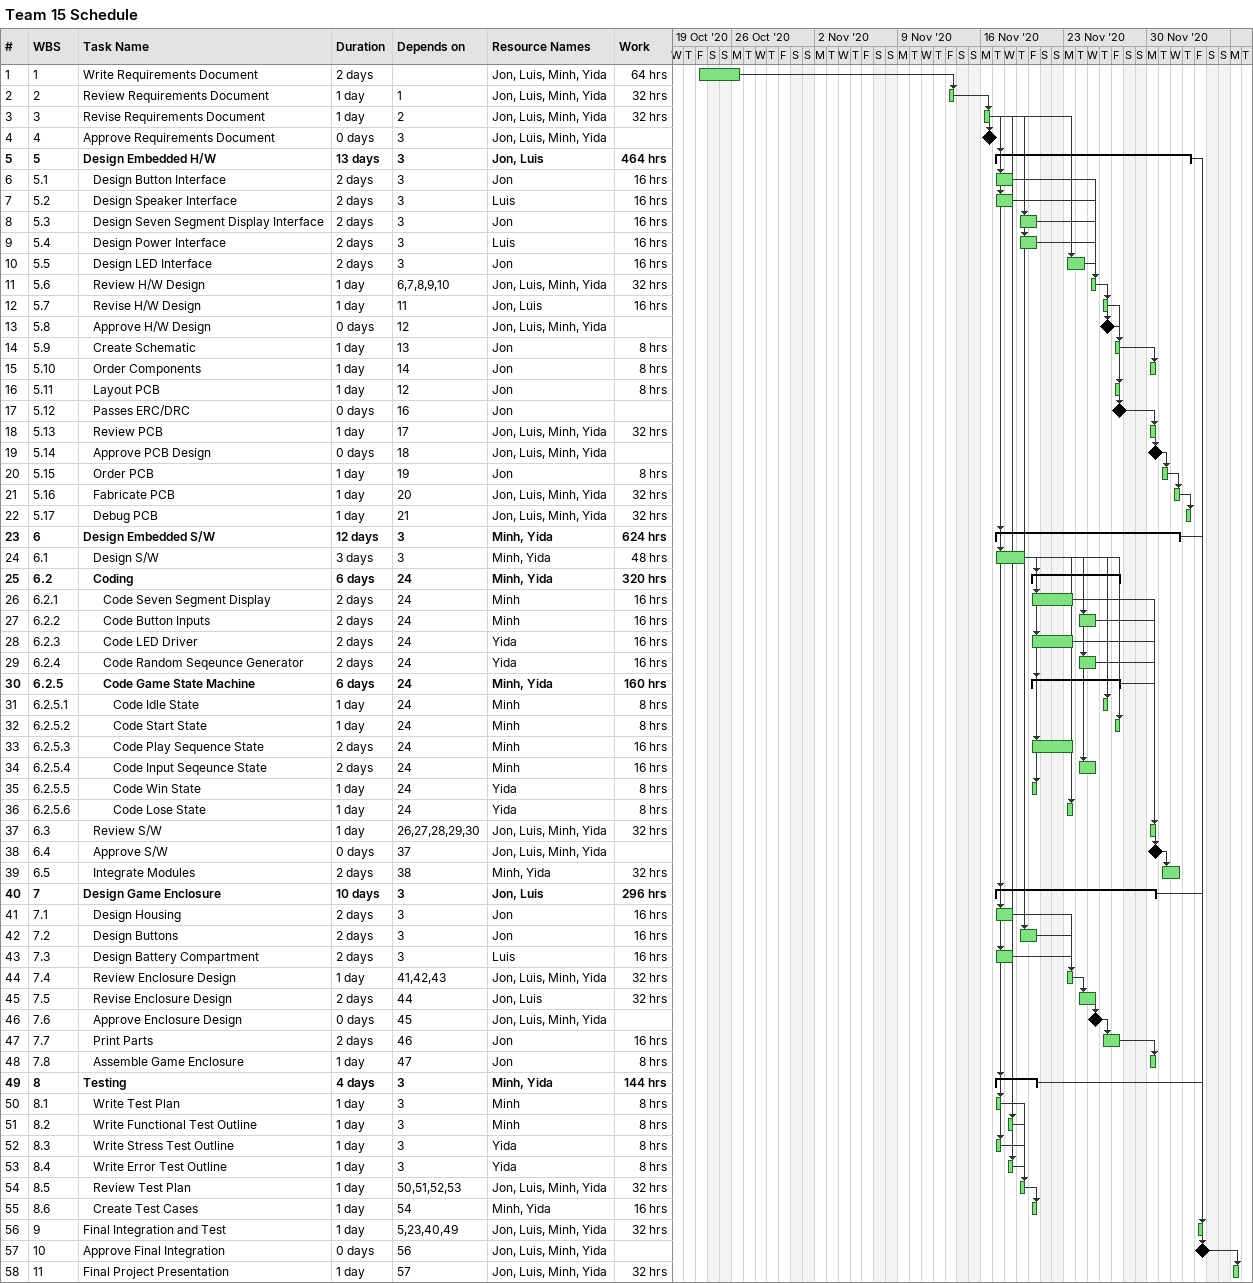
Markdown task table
Team 15 Schedule

| ID | WBS | Task | Duration | Start | Finish | Predecessors | Resources | Work (h) |
|---|---|---|---|---|---|---|---|---|
| 1 | 1 | Write Requirements Document | 2d | 2020-10-23 | 2020-10-26 |  | Jon, Luis, Minh, Yida | 64 |
| 2 | 2 | Review Requirements Document | 1d | 2020-11-13 | 2020-11-13 | 1 | Jon, Luis, Minh, Yida | 32 |
| 3 | 3 | Revise Requirements Document | 1d | 2020-11-16 | 2020-11-16 | 2 | Jon, Luis, Minh, Yida | 32 |
| 4 | 4 | Approve Requirements Document | 0d | 2020-11-16 | 2020-11-16 | 3 | Jon, Luis, Minh, Yida |  |
| 5 | 5 | **Design Embedded H/W** | 13d | 2020-11-17 | 2020-12-03 | 3 | Jon, Luis | 464 |
| 6 | 5.1 | Design Button Interface | 2d | 2020-11-17 | 2020-11-18 | 3 | Jon | 16 |
| 7 | 5.2 | Design Speaker Interface | 2d | 2020-11-17 | 2020-11-18 | 3 | Luis | 16 |
| 8 | 5.3 | Design Seven Segment Display Interface | 2d | 2020-11-19 | 2020-11-20 | 3 | Jon | 16 |
| 9 | 5.4 | Design Power Interface | 2d | 2020-11-19 | 2020-11-20 | 3 | Luis | 16 |
| 10 | 5.5 | Design LED Interface | 2d | 2020-11-23 | 2020-11-24 | 3 | Jon | 16 |
| 11 | 5.6 | Review H/W Design | 1d | 2020-11-25 | 2020-11-25 | 6, 7, 8, 9, 10 | Jon, Luis, Minh, Yida | 32 |
| 12 | 5.7 | Revise H/W Design | 1d | 2020-11-26 | 2020-11-26 | 11 | Jon, Luis | 16 |
| 13 | 5.8 | Approve H/W Design | 0d | 2020-11-26 | 2020-11-26 | 12 | Jon, Luis, Minh, Yida |  |
| 14 | 5.9 | Create Schematic | 1d | 2020-11-27 | 2020-11-27 | 13 | Jon | 8 |
| 15 | 5.10 | Order Components | 1d | 2020-11-30 | 2020-11-30 | 14 | Jon | 8 |
| 16 | 5.11 | Layout PCB | 1d | 2020-11-27 | 2020-11-27 | 12 | Jon | 8 |
| 17 | 5.12 | Passes ERC/DRC | 0d | 2020-11-27 | 2020-11-27 | 16 | Jon |  |
| 18 | 5.13 | Review PCB | 1d | 2020-11-30 | 2020-11-30 | 17 | Jon, Luis, Minh, Yida | 32 |
| 19 | 5.14 | Approve PCB Design | 0d | 2020-11-30 | 2020-11-30 | 18 | Jon, Luis, Minh, Yida |  |
| 20 | 5.15 | Order PCB | 1d | 2020-12-01 | 2020-12-01 | 19 | Jon | 8 |
| 21 | 5.16 | Fabricate PCB | 1d | 2020-12-02 | 2020-12-02 | 20 | Jon, Luis, Minh, Yida | 32 |
| 22 | 5.17 | Debug PCB | 1d | 2020-12-03 | 2020-12-03 | 21 | Jon, Luis, Minh, Yida | 32 |
| 23 | 6 | **Design Embedded S/W** | 12d | 2020-11-17 | 2020-12-02 | 3 | Minh, Yida | 624 |
| 24 | 6.1 | Design S/W | 3d | 2020-11-17 | 2020-11-19 | 3 | Minh, Yida | 48 |
| 25 | 6.2 | **Coding** | 6d | 2020-11-20 | 2020-11-27 | 24 | Minh, Yida | 320 |
| 26 | 6.2.1 | Code Seven Segment Display | 2d | 2020-11-20 | 2020-11-23 | 24 | Minh | 16 |
| 27 | 6.2.2 | Code Button Inputs | 2d | 2020-11-24 | 2020-11-25 | 24 | Minh | 16 |
| 28 | 6.2.3 | Code LED Driver | 2d | 2020-11-20 | 2020-11-23 | 24 | Yida | 16 |
| 29 | 6.2.4 | Code Random Seqeunce Generator | 2d | 2020-11-24 | 2020-11-25 | 24 | Yida | 16 |
| 30 | 6.2.5 | **Code Game State Machine** | 6d | 2020-11-20 | 2020-11-27 | 24 | Minh, Yida | 160 |
| 31 | 6.2.5.1 | Code Idle State | 1d | 2020-11-26 | 2020-11-26 | 24 | Minh | 8 |
| 32 | 6.2.5.2 | Code Start State | 1d | 2020-11-27 | 2020-11-27 | 24 | Minh | 8 |
| 33 | 6.2.5.3 | Code Play Sequence State | 2d | 2020-11-20 | 2020-11-23 | 24 | Minh | 16 |
| 34 | 6.2.5.4 | Code Input Seqeunce State | 2d | 2020-11-24 | 2020-11-25 | 24 | Minh | 16 |
| 35 | 6.2.5.5 | Code Win State | 1d | 2020-11-20 | 2020-11-20 | 24 | Yida | 8 |
| 36 | 6.2.5.6 | Code Lose State | 1d | 2020-11-23 | 2020-11-23 | 24 | Yida | 8 |
| 37 | 6.3 | Review S/W | 1d | 2020-11-30 | 2020-11-30 | 26, 27, 28, 29, 30 | Jon, Luis, Minh, Yida | 32 |
| 38 | 6.4 | Approve S/W | 0d | 2020-11-30 | 2020-11-30 | 37 | Jon, Luis, Minh, Yida |  |
| 39 | 6.5 | Integrate Modules | 2d | 2020-12-01 | 2020-12-02 | 38 | Minh, Yida | 32 |
| 40 | 7 | **Design Game Enclosure** | 10d | 2020-11-17 | 2020-11-30 | 3 | Jon, Luis | 296 |
| 41 | 7.1 | Design Housing | 2d | 2020-11-17 | 2020-11-18 | 3 | Jon | 16 |
| 42 | 7.2 | Design Buttons | 2d | 2020-11-19 | 2020-11-20 | 3 | Jon | 16 |
| 43 | 7.3 | Design Battery Compartment | 2d | 2020-11-17 | 2020-11-18 | 3 | Luis | 16 |
| 44 | 7.4 | Review Enclosure Design | 1d | 2020-11-23 | 2020-11-23 | 41, 42, 43 | Jon, Luis, Minh, Yida | 32 |
| 45 | 7.5 | Revise Enclosure Design | 2d | 2020-11-24 | 2020-11-25 | 44 | Jon, Luis | 32 |
| 46 | 7.6 | Approve Enclosure Design | 0d | 2020-11-25 | 2020-11-25 | 45 | Jon, Luis, Minh, Yida |  |
| 47 | 7.7 | Print Parts | 2d | 2020-11-26 | 2020-11-27 | 46 | Jon | 16 |
| 48 | 7.8 | Assemble Game Enclosure | 1d | 2020-11-30 | 2020-11-30 | 47 | Jon | 8 |
| 49 | 8 | **Testing** | 4d | 2020-11-17 | 2020-11-20 | 3 | Minh, Yida | 144 |
| 50 | 8.1 | Write Test Plan | 1d | 2020-11-17 | 2020-11-17 | 3 | Minh | 8 |
| 51 | 8.2 | Write Functional Test Outline | 1d | 2020-11-18 | 2020-11-18 | 3 | Minh | 8 |
| 52 | 8.3 | Write Stress Test Outline | 1d | 2020-11-17 | 2020-11-17 | 3 | Yida | 8 |
| 53 | 8.4 | Write Error Test Outline | 1d | 2020-11-18 | 2020-11-18 | 3 | Yida | 8 |
| 54 | 8.5 | Review Test Plan | 1d | 2020-11-19 | 2020-11-19 | 50, 51, 52, 53 | Jon, Luis, Minh, Yida | 32 |
| 55 | 8.6 | Create Test Cases | 1d | 2020-11-20 | 2020-11-20 | 54 | Minh, Yida | 16 |
| 56 | 9 | Final Integration and Test | 1d | 2020-12-04 | 2020-12-04 | 5, 23, 40, 49 | Jon, Luis, Minh, Yida | 32 |
| 57 | 10 | Approve Final Integration | 0d | 2020-12-04 | 2020-12-04 | 56 | Jon, Luis, Minh, Yida |  |
| 58 | 11 | Final Project Presentation | 1d | 2020-12-07 | 2020-12-07 | 57 | Jon, Luis, Minh, Yida | 32 |
